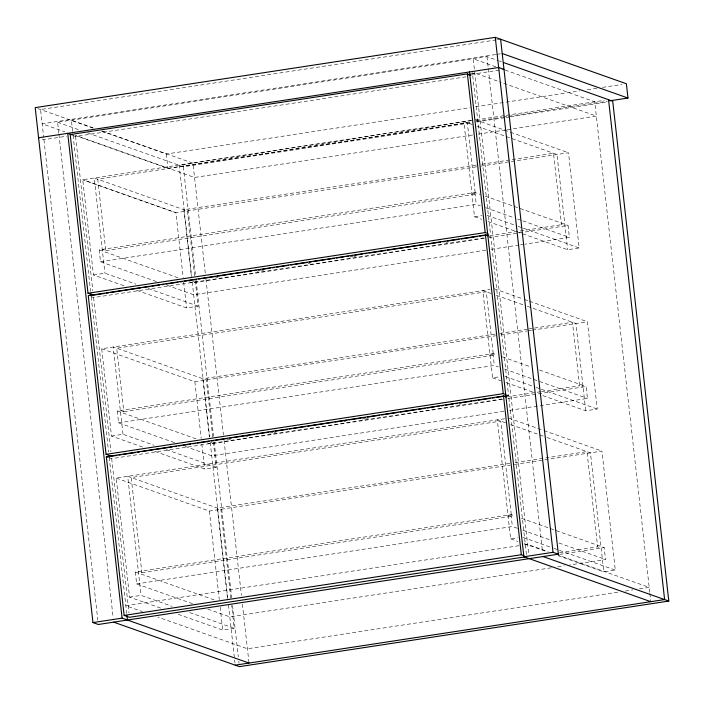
<?xml version="1.0" encoding="UTF-8"?>
<svg xmlns="http://www.w3.org/2000/svg" width="704" height="704" viewBox="0 0 704 704"><rect width="100%" height="100%" fill="white"/><g stroke="black" fill="none" stroke-linecap="round" stroke-linejoin="round"><path stroke-width="0.53" stroke-dasharray="3.52 2.64" d="M496.276 39.908L40.559 109.525L43.701 137.526M497.367 39.75L500.614 39.248M495.713 54.525L42.161 123.807L64.838 131.833M496.795 54.358L501.134 53.698M58.81 133.17L57.578 122.258L486.974 56.663L498.309 60.676M470.43 73.718L474.778 73.058L498.467 81.444M42.152 139.049L43.938 139.682L66.722 136.198M471.451 74.369L504.002 69.397M72.873 135.511L75.557 136.462L466.233 76.78M101.376 131.05L166.311 154.035L470.122 107.624M475.552 106.797L579.718 90.886M587.312 89.725L597.08 88.229M602.501 87.402L622.037 84.418M471.152 120.419L82.746 179.749L93.43 274.965L124.476 285.956M472.032 120.542L179.15 165.282L191.638 276.61M475.913 119.953L604.287 100.338M75.143 135.485L167.913 168.318L471.724 121.906M476.071 121.246L502.11 117.269M503.193 117.102L507.531 116.433M508.622 116.274L607.358 101.191M87.454 132.836L183.339 166.769L471.407 122.76M476.846 121.933L505.111 117.612M506.194 117.445L509.458 116.952M510.541 116.785L607.297 102.001M472.542 134.992L194.55 177.461L76.076 135.529M477.972 134.165L506.211 129.853M507.294 129.686L596.341 116.081L499.497 81.805M476.318 165.062L183.911 209.73L191.435 276.813M481.747 164.226L553.494 153.27L561.502 224.682L564.995 225.914M476.546 166.795L175.903 212.722L82.746 179.749L175.903 212.722L183.181 277.64M480.894 166.126L568.489 152.75L579.172 247.966L567.67 249.718L487.969 221.514M156.42 281.556L100.531 261.774L99.194 249.876L474.91 192.482L480.084 194.313M105.758 250.642L475.341 194.19L467.324 122.778L97.742 179.23L105.758 250.642L102.265 249.41M100.531 261.774L476.247 204.38L480.383 205.85M93.43 274.965L104.931 273.214L135.978 284.196M472.111 124.467L463.83 121.537L474.514 216.753L481.835 215.635M215.838 277.482L218.011 277.156M257.136 271.172L260.401 270.679M261.492 270.512L263.666 270.178M308.229 263.375L310.402 263.041M349.536 257.057L352.801 256.564M353.883 256.397L356.057 256.062M446.283 242.282L448.457 241.947M489.764 235.638L561.502 224.682M90.939 296.586L93.623 297.537L484.299 237.855M484.449 238.225L192.342 282.841L189.244 281.741M488.796 237.556L568.066 225.447L569.395 237.354L524.876 244.156M485.786 250.122L193.679 294.747L166.769 285.217M491.216 249.295L519.446 244.983M520.538 244.816L523.794 244.314M136.902 290.356L186.578 307.938L198.079 306.178L195.166 280.21M142.551 447.031L111.496 436.04L101.71 348.762L490.107 289.423M495.273 334.066L202.866 378.734L209.387 436.832M499.62 333.406L527.886 329.085M528.968 328.918L533.315 328.249M534.406 328.09L572.449 322.274L579.568 385.757L583.062 386.989M101.71 348.762L194.858 381.726L495.502 335.799M500.94 334.972L527.032 330.986M528.114 330.818L531.379 330.317M532.462 330.158L587.444 321.754L597.238 409.033L585.737 410.793L542.265 395.41M174.486 442.631L118.598 422.849L117.26 410.951L492.976 353.549L497.121 355.018M123.825 411.717L493.407 355.256L486.288 291.782L116.697 348.242L123.825 411.717L120.331 410.476M118.598 422.849L494.314 365.455L498.45 366.916M111.496 436.04L122.998 434.28L154.053 445.271M491.075 293.471L482.794 290.541L492.58 377.828L499.902 376.71M506.44 395.886L508.605 395.551L490.811 236.861L489.025 236.227M227.383 439.551L230.639 439.058M245.854 436.735L248.028 436.401M269.773 433.074L273.038 432.582M274.12 432.414L276.294 432.08M343.693 421.784L345.866 421.458M362.164 418.968L365.429 418.466M366.52 418.299L368.694 417.965M458.911 404.184L461.085 403.85M506.739 396.88L536.087 392.392M537.178 392.234L540.434 391.732M541.526 391.565L579.568 385.757M109.014 457.662L111.69 458.612L502.366 398.93M502.621 399.274L210.417 443.916L207.31 442.816M507.945 398.464L586.133 386.522L587.462 398.42L508.2 410.529M503.853 411.198L211.746 455.814L184.835 446.292M160.618 608.098L129.562 597.115L116.213 478.095L504.618 418.757M154.968 451.422L204.653 469.005L216.154 467.254L213.242 441.294M509.784 463.399L217.378 508.068L227.445 597.872M515.214 462.572L586.96 451.607L597.634 546.823L601.128 548.064M116.213 478.095L209.37 511.06L510.013 465.133M514.36 464.473L601.955 451.088L615.305 570.108L603.803 571.868L558.263 555.746M192.553 603.706L136.664 583.924L135.326 572.018L511.042 514.624L515.187 516.094M141.891 572.783L511.474 516.331L500.79 421.115L131.208 477.576L141.891 572.783L138.398 571.551M136.664 583.924L512.38 526.53L517.554 528.361M129.562 597.115L141.064 595.355L172.119 606.346M505.578 422.814L497.297 419.883L510.646 538.894L517.968 537.777M518.954 545.697L125.849 605.748L142.34 611.582M524.383 544.87L527.639 544.377L548.249 551.663M559.592 552.64L597.634 546.823M559.68 554.391L604.199 547.598L605.537 559.495L569.694 564.969M551.241 567.794L229.812 616.889L207.046 608.828M557.753 566.79L564.265 565.796M178.209 614.328L222.719 630.08L234.221 628.32L231.642 605.396M617.716 592.205L247.421 648.771L157.793 617.056M625.31 591.043L632.914 589.882M639.434 588.887L649.202 587.4L558.545 555.315M499.338 61.046L501.398 61.767M495.836 66.801L473.176 58.775L528.783 554.576M505.111 70.074L594.739 101.798L649.774 592.495M472.182 72.899L474.866 73.85M475.332 119.777L509.494 131.868M510.523 132.238L568.489 152.75M477.286 126.298L556.987 154.51L567.67 249.718M485.258 196.143L568.066 225.447M471.847 192.949L475.341 194.19M485.558 207.68L513.506 217.571M517.651 219.032L521.787 220.502M522.826 220.871L569.395 237.354M487.054 215.362L517.07 225.984M518.1 226.354L522.245 227.814M523.274 228.184L579.172 247.966M474.514 216.753L481.756 219.314M93.016 127.811L71.386 120.155L72.873 133.417M102.291 131.094L192.949 163.178L205.313 273.407M37.875 108.583L93.13 128.137M57.578 122.258L80.247 130.284M494.296 288.79L523.274 299.042M524.313 299.411L528.449 300.872M529.487 301.242L587.444 321.754M496.25 295.302L523.16 304.832M527.296 306.293L575.942 323.514L585.737 410.793M502.295 356.849L530.235 366.74M539.554 370.04L586.133 386.522M489.914 354.024L493.407 355.256M504.662 369.116L587.462 398.42M505.12 376.438L535.137 387.059M536.166 387.42L540.311 388.89M541.341 389.259L597.238 409.033M492.58 377.828L500.861 380.758M506.035 382.589L532.946 392.11M192.79 281.45L195.413 282.374M99.194 249.876L178.886 278.08M506.827 394.918L508.605 395.551M148.403 288.596L198.079 306.178M508.798 418.123L542.96 430.214M543.99 430.575L601.955 451.088M510.752 424.644L545.943 437.096M546.982 437.466L590.454 452.848L603.803 571.868M521.4 518.285L604.199 547.598M507.98 515.09L511.474 516.331M522.729 530.191L549.639 539.713M558.958 543.013L605.537 559.495M523.186 537.504L553.203 548.134M554.233 548.495L558.378 549.965M559.407 550.326L615.305 570.108M510.646 538.894L517.898 541.464M524.102 543.664L546.876 551.716M210.857 442.517L213.479 443.45M117.26 410.951L196.962 439.155M166.47 449.671L216.154 467.254M135.326 572.018L215.028 600.222M189.71 612.568L234.221 628.32M649.889 593.516L650.804 601.682M486.974 56.663L488.198 67.584M488.321 68.675L542.555 552.182M472.745 75.786L490.538 234.485M508.878 397.936L526.557 555.535M474.91 192.482L476.247 204.38M492.976 353.549L494.314 365.455M511.042 514.624L512.38 526.53M205.929 278.872L223.432 434.94M224.048 440.405L241.428 595.382M242.405 604.12L249.022 663.054M183.339 166.769L195.58 275.915M196.073 280.28L213.576 436.357M214.192 441.813L231.695 597.89M232.549 605.528L238.304 656.823M238.797 661.188L239.043 663.37M194.682 275.88L187.405 210.962L94.248 177.998L104.931 273.214M212.758 436.99L206.36 379.966L113.212 347.002L122.998 434.28M230.815 598.03L220.871 509.3L127.714 476.335L141.064 595.355M192.245 282.066L209.634 437.052M210.241 442.508L227.753 598.585M228.483 604.991L234.969 662.983M183.665 281.97L186.578 307.938M194.858 381.726L201.221 438.46M201.837 443.916L204.653 469.005M209.37 511.06L219.287 599.509M220.141 607.147L222.719 630.08M166.311 154.035L167.913 168.318M75.557 136.462L92.866 290.805M93.623 297.537L110.933 451.88M111.69 458.612L128.999 612.955M73.075 135.23L90.605 291.509M91.203 296.833L108.601 451.95M109.208 457.336L126.72 613.483M58.934 134.27L113.159 617.778M43.938 139.682L97.83 620.118"/><path stroke-width="1.06" d="M609.532 100.857L627.977 98.041L626.375 83.758L495.264 37.356L35.2 107.633L92.963 622.591L98.314 624.483L558.378 554.206L500.614 39.248M38.579 137.782L498.643 67.505L504.002 69.397M470.958 75.161L467.386 73.894L70.198 134.57L88 293.26L93.35 295.152L104.21 293.498M468.195 74.87L470.36 74.536M88 293.26L485.188 232.584L487.863 233.534M488.127 235.91L485.452 234.969L88.264 295.636L106.066 454.335L111.417 456.227L116.846 455.4M106.374 293.163L108.548 292.838M110.722 292.503L122.654 290.682M124.828 290.347L141.099 287.857M143.273 287.531L149.785 286.537M151.958 286.202L159.553 285.041M161.726 284.715L163.891 284.381M166.065 284.046L177.998 282.225M180.171 281.89L182.345 281.565M184.51 281.23L196.451 279.409M198.616 279.074L200.79 278.74M202.963 278.414L214.896 276.584M217.07 276.258L233.35 273.768M235.514 273.442L242.026 272.448M244.2 272.114L251.794 270.952M253.968 270.618L256.133 270.292M258.306 269.958L260.48 269.623M262.645 269.298L270.239 268.136M272.413 267.802L274.586 267.467M276.751 267.142L288.693 265.311M290.866 264.986L293.031 264.651M295.205 264.317L307.138 262.495M309.311 262.17L311.485 261.835M313.65 261.501L325.591 259.679M327.756 259.345L334.268 258.35M336.442 258.025L344.036 256.863M346.21 256.529L348.374 256.194M350.548 255.869L352.722 255.534M354.886 255.2L362.49 254.038M364.654 253.713L366.828 253.378M369.002 253.044L385.273 250.562M387.446 250.228L403.726 247.746M405.891 247.412L426.51 244.262M428.683 243.927L440.625 242.106M442.79 241.771L444.963 241.446M447.137 241.111L459.07 239.29M461.243 238.955L477.514 236.474M479.688 236.139L488.374 234.81M106.066 454.335L503.254 393.659L505.93 394.61M525.589 556.794L129.492 617.302L124.133 615.402L106.33 456.711L503.518 396.035L506.194 396.986M119.02 455.066L121.185 454.731M123.358 454.406L135.3 452.584M137.465 452.25L139.638 451.915M141.803 451.59L153.745 449.759M155.918 449.434L172.19 446.943M174.363 446.609L176.537 446.283M178.702 445.949L180.875 445.614M183.049 445.289L190.643 444.127M192.808 443.793L194.982 443.458M197.155 443.133L209.088 441.311M211.262 440.977L213.435 440.642M215.6 440.317L227.542 438.486M229.706 438.161L231.88 437.826M234.054 437.492L254.672 434.342M256.837 434.016L268.778 432.194M270.943 431.86L273.117 431.526M275.29 431.191L287.223 429.37M289.397 429.044L291.57 428.71M293.735 428.375L305.677 426.554M307.842 426.219L324.122 423.738M326.295 423.403L332.807 422.409M334.972 422.074L342.575 420.922M344.74 420.587L346.914 420.253M349.078 419.918L361.02 418.097M363.194 417.771L365.358 417.437M367.532 417.102L379.465 415.281M381.638 414.946L383.812 414.621M385.977 414.286L397.918 412.465M400.083 412.13L416.363 409.649M418.537 409.314L425.049 408.32M427.214 407.986L434.817 406.824M436.982 406.498L439.155 406.164M441.329 405.83L443.494 405.504M445.667 405.17L453.262 404.008M455.435 403.674L457.6 403.348M459.774 403.014L471.715 401.192M473.88 400.858L476.054 400.523M478.218 400.198L490.16 398.376M492.334 398.042L494.498 397.707M496.672 397.373L506.44 395.886M124.133 615.402L521.321 554.734L523.996 555.676M92.963 622.591L122.1 618.138L249.022 663.054M469.506 71.958L523.89 556.758L553.027 552.306L558.378 554.206M235.215 665.166L664.611 599.57L608.538 99.686M503.457 62.498L612.726 101.174L668.8 601.058L239.413 666.644L113.652 622.142M502.225 53.53L627.977 98.041M72.186 134.913L67.716 133.329L122.1 618.138M543.048 556.547L668.8 601.058M523.89 556.758L650.804 601.682M106.33 456.711L108.117 457.345M495.264 37.356L553.027 552.306M467.386 73.894L485.188 232.584M485.452 234.969L503.254 393.659M503.518 396.035L521.321 554.734M90.834 293.55L91.08 295.733M126.966 615.666L127.459 620.03"/></g></svg>
